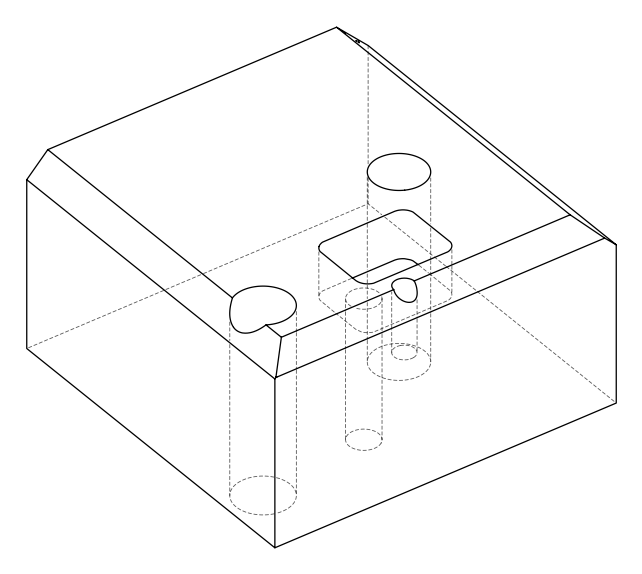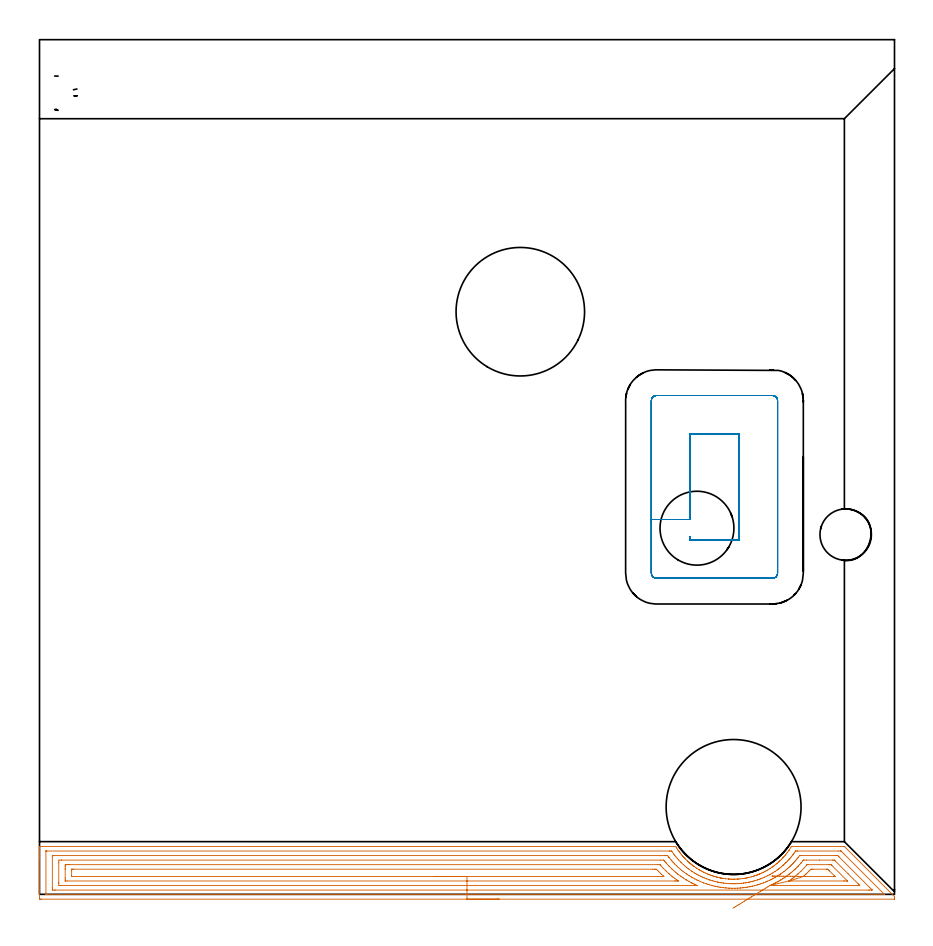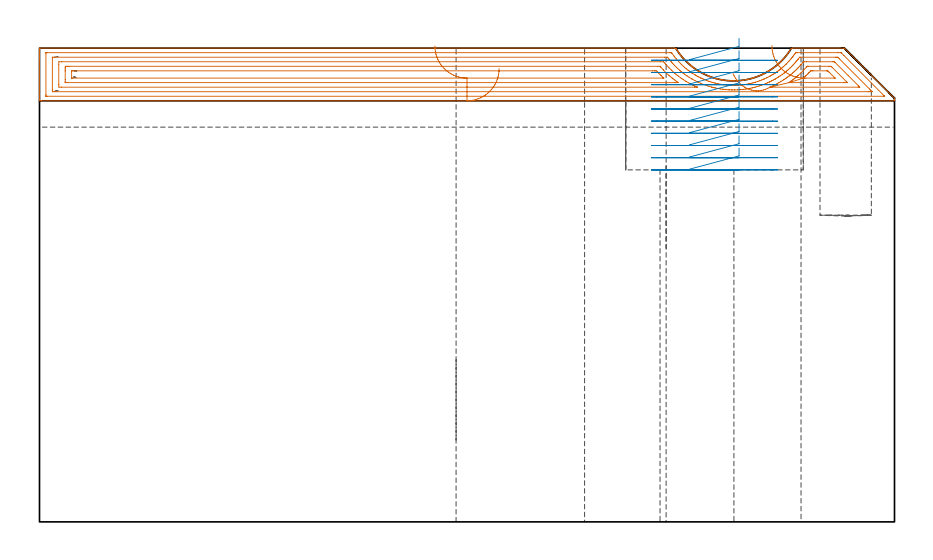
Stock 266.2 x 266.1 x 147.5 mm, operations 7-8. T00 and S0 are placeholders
(PLAN: 8 operations, 5 tool changes, 52.1 min)
(1 INDEXABLE_INSERT_DRILL_THROUGH_HOLE_FROM_SOLID | STEP1HOLE | NXT0302_017 | 0.46 min | 61249 mm3)
(2 INDEXABLE_INSERT_DRILL_THROUGH_HOLE_FROM_SOLID_1 | STEP1HOLE_1 | NXT0302_036 | 0.61 min | 204305 mm3)
(3 INDEXABLE_INSERT_DRILL_THROUGH_HOLE_FROM_SOLID_2 | STEP1HOLE_2 | NXT0302_035 | 0.61 min | 185310 mm3)
(4 INDEXABLE_INSERT_DRILL_BLIND_HOLE_FROM_SOLID | STEP1POCKET | NXT0302_003 | 0.22 min | 10466 mm3)
(5 AREA_MILL | FG_CHAMFER_SURFACE | UGT0205_001 | 19.2 min | 80533 mm3)
(6 AREA_MILL_1 | FG_CHAMFER_SURFACE_1 | UGT0205_001 | 11.72 min | 29633 mm3)
(7 AREA_MILL_2 | FG_CHAMFER_SURFACE_2 | UGT0205_001 | 12.36 min | 33372 mm3)
(8 MILL_RECTANGULAR_POCKET | POCKET_RECTANGULAR_STRAIGHT | NXT0201_012 | Follow Part, ap 4, ae 75% | 6.95 min | 134065 mm3)
(TOOL NXT0302_017 | Index. Insert Drill 23mm [880-D2300L25-05] | D23 PA176 FL115 Z2)
(TOOL NXT0302_036 | Index. Insert Drill 42mm [880-D4200L50-05] | D42 PA176 FL210 Z2)
(TOOL NXT0302_035 | Index. Insert Drill 40mm [880-D4000L40-05] | D40 PA176 FL200 Z2)
(TOOL NXT0302_003 | Index. Insert Drill 16mm [880-D1600L20-05] | D16 PA176 FL80 Z2)
(TOOL UGT0205_001 | Chamfer Mill 20 x 3 x 45 deg. | D20 FL50 Z2)
(TOOL NXT0201_012 | ENDMILL 16mm [2P460-1600-NA 1630] | D16 FL38 Z6)
(OP 7 AREA_MILL_2)
G17 G21 G94 G90
T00 M6
G54
G17 G0 G90 X143.1 Y-1.5 S1061 M3
G43 Z157.5 H0
Z141.1
G94 G1 X143.062 Z140.228 F250.
X142.948 Z139.364
X142.759 Z138.512
X142.497 Z137.68
X142.163 Z136.874
X141.76 Z136.1
X141.292 Z135.364
X140.76 Z134.672
X140.171 Z134.029
X139.528 Z133.44
X138.836 Z132.908
X138.1 Z132.44
X137.326 Z132.037
X136.52 Z131.703
X135.688 Z131.441
X134.836 Z131.252
X133.972 Z131.138
X133.1 Z131.1
X0.603
X0.318 Y-1.497 Z131.102
X0.01 Y-1.492 Z131.106
X0. Y-1.179 Z131.418
Y11.008 Z143.603
Y11.611 Z144.205
Y12.191 Z144.787
Y12.503 Z145.1
Y13.083 Z145.68
Y13.396 Z145.991
Y14.022 Z146.621
Y14.472 Z147.071
X0.007 Y14.845 Z147.436
X0.01 Y14.897 Z147.488
X0.156 Y14.9 Z147.5
X197.787
X198.084 Y14.895 Z147.491
X198.179 Y14.756 Z147.355
X198.25 Y14.641 Z147.24
X198.389 Y14.42 Z147.02
X198.683 Y13.975 Z146.574
X198.776 Y13.843 Z146.438
X198.877 Y13.695 Z146.294
X198.977 Y13.55 Z146.149
X199.126 Y13.344 Z145.944
X199.312 Y13.088 Z145.684
X199.423 Y12.95 Z145.545
X199.572 Y12.761 Z145.36
X199.641 Y12.675 Z145.274
X200.021 Y12.199 Z144.796
X200.167 Y12.025 Z144.622
X200.178 Y12.011 Z144.608
X200.272 Y11.908 Z144.504
X200.356 Y11.813 Z144.412
X200.464 Y11.694 Z144.293
X200.541 Y11.611 Z144.206
X200.603 Y11.541 Z144.14
X200.761 Y11.366 Z143.965
X200.81 Y11.313 Z143.91
X201.073 Y11.035 Z143.634
X201.702 Y10.42 Z143.017
X201.967 Y10.172 Z142.77
X202.025 Y10.123 Z142.719
X202.121 Y10.038 Z142.637
X202.249 Y9.927 Z142.526
X202.368 Y9.825 Z142.421
X202.526 Y9.686 Z142.286
X202.546 Y9.669 Z142.269
X202.703 Y9.534 Z142.131
X202.843 Y9.418 Z142.014
X202.861 Y9.403 Z142.
X203.082 Y9.23 Z141.829
X203.141 Y9.184 Z141.782
X203.306 Y9.055 Z141.653
X203.47 Y8.932 Z141.528
X203.756 Y8.716 Z141.313
X203.852 Y8.645 Z141.243
X204.299 Y8.337 Z140.935
X204.65 Y8.102 Z140.7
X205.222 Y7.742 Z140.339
X205.371 Y7.654 Z140.249
X205.544 Y7.55 Z140.147
X205.99 Y7.3 Z139.899
X206.439 Y7.059 Z139.658
X206.71 Y6.922 Z139.518
X206.813 Y6.868 Z139.466
X207.333 Y6.624 Z139.223
X208.048 Y6.32 Z138.914
X208.198 Y6.254 Z138.852
X208.228 Y6.241 Z138.84
X208.38 Y6.181 Z138.779
X208.494 Y6.137 Z138.733
X208.634 Y6.081 Z138.679
X208.891 Y5.979 Z138.579
X209.122 Y5.895 Z138.495
X209.386 Y5.807 Z138.407
X209.568 Y5.746 Z138.345
X209.833 Y5.666 Z138.263
X209.994 Y5.615 Z138.214
X210.016 Y5.608 Z138.207
X210.105 Y5.584 Z138.182
X210.279 Y5.538 Z138.132
X210.486 Y5.48 Z138.075
X210.725 Y5.415 Z138.008
X210.911 Y5.361 Z137.96
X211.036 Y5.331 Z137.931
X211.171 Y5.3 Z137.897
X211.805 Y5.15 Z137.747
X212.063 Y5.096 Z137.692
X212.079 Y5.092 Z137.689
X212.231 Y5.063 Z137.662
X212.389 Y5.034 Z137.633
X212.5 Y5.016 Z137.615
X212.699 Y4.984 Z137.58
X212.955 Y4.95 Z137.542
X213.573 Y4.863 Z137.46
X213.594 Y4.86 Z137.457
X214.51 Y4.771 Z137.37
X214.512 Y4.772
X214.74 Y4.761 Z137.352
X214.978 Y4.747 Z137.338
X215.383 Y4.724 Z137.314
X215.632 Y4.723 Z137.305
X216.127 Y4.716 Z137.302
X216.277 Y4.714 Z137.301
X216.524 Y4.723 Z137.304
X217.171 Y4.739 Z137.334
X217.279 Y4.747 Z137.341
X217.417 Y4.757 Z137.35
X217.669 Y4.773 Z137.371
X218.066 Y4.802 Z137.398
X218.96 Y4.908 Z137.503
X219.201 Y4.947 Z137.538
X219.626 Y5.009 Z137.607
X219.854 Y5.044 Z137.642
X220.121 Y5.092 Z137.689
X220.295 Y5.13 Z137.728
X220.539 Y5.186 Z137.78
X220.749 Y5.231 Z137.828
X221.029 Y5.301 Z137.9
X221.643 Y5.458 Z138.053
X221.878 Y5.528 Z138.122
X222.074 Y5.584 Z138.182
X222.14 Y5.603 Z138.202
X222.324 Y5.659 Z138.255
X222.538 Y5.722 Z138.319
X222.719 Y5.782 Z138.381
X223.309 Y5.979 Z138.579
X223.432 Y6.025 Z138.625
X223.469 Y6.04 Z138.64
X223.991 Y6.254 Z138.851
X224.108 Y6.303 Z138.897
X224.291 Y6.375 Z138.972
X224.326 Y6.39 Z138.987
X224.555 Y6.492 Z139.088
X224.954 Y6.669 Z139.269
X225.091 Y6.73 Z139.33
X225.221 Y6.788 Z139.387
X225.346 Y6.849 Z139.447
X225.387 Y6.869 Z139.466
X225.917 Y7.146 Z139.746
X226.115 Y7.252 Z139.849
X226.643 Y7.552 Z140.148
X226.979 Y7.742 Z140.34
X227.009 Y7.759 Z140.358
X227.032 Y7.773 Z140.372
X227.458 Y8.043 Z140.643
X227.904 Y8.336 Z140.936
X228.136 Y8.498 Z141.098
X228.346 Y8.645 Z141.243
X228.57 Y8.812 Z141.408
X228.798 Y8.98 Z141.578
X229.113 Y9.23 Z141.827
X229.462 Y9.505 Z142.105
X229.496 Y9.533 Z142.132
X229.606 Y9.623 Z142.223
X229.693 Y9.696 Z142.295
X230.137 Y10.088 Z142.687
X230.205 Y10.151 Z142.75
X230.502 Y10.42 Z143.02
X230.587 Y10.5 Z143.1
X230.992 Y10.902 Z143.502
X231.39 Y11.309 Z143.909
X231.481 Y11.407 Z144.006
X231.692 Y11.647 Z144.246
X231.873 Y11.852 Z144.452
X232.178 Y12.198 Z144.797
X232.243 Y12.275 Z144.875
X232.376 Y12.435 Z145.032
X232.668 Y12.81 Z145.41
X232.882 Y13.086 Z145.686
X233.27 Y13.612 Z146.211
X233.373 Y13.765 Z146.364
X233.425 Y13.843 Z146.439
X233.477 Y13.919 Z146.518
X233.515 Y13.975 Z146.574
X234.032 Y14.776 Z147.374
X234.118 Y14.9 Z147.484
X234.369 Z147.5
X250.429
X250.595 Y14.897 Z147.489
X250.701 Y14.8 Z147.397
X266.192 Y-0.692 Z131.906
X266.2 Y-0.702 Z131.896
Y-0.889 Z131.71
Y-0.981 Z131.619
Y-1.493 Z131.107
X266.091 Y-1.5 Z131.1
X133.1
Y-0.086 Z132.514
X2.387
X2.009 Y-0.079 Z132.521
X2.006 Y-0.051 Z132.549
X2.004 Y0.004 Z132.604
X2. Y0.39 Z132.99
X2.001 Y13.396 Z145.996
X2.003 Y13.445 Z146.045
X2.006 Y13.468 Z146.068
X2.008 Y13.475 Z146.075
X2.031 Y13.479 Z146.079
X2.208 Y13.484 Z146.084
X2.298 Y13.485 Z146.085
X196.092
X196.271 Y13.484 Z146.084
X196.628 Y13.479 Z146.079
X196.798 Y13.472 Z146.072
X196.817 Y13.449 Z146.049
X196.856 Y13.396 Z145.996
X196.895 Y13.342 Z145.942
X197.498 Y12.503 Z145.103
X197.787 Y12.126 Z144.726
X198.205 Y11.611 Z144.211
X198.68 Y11.052 Z143.652
X198.985 Y10.718 Z143.318
X199.572 Y10.099 Z142.699
X199.852 Y9.825 Z142.425
X200.464 Y9.247 Z141.847
X200.825 Y8.932 Z141.532
X201.356 Y8.48 Z141.08
X201.922 Y8.039 Z140.639
X202.249 Y7.793 Z140.393
X203.088 Y7.199 Z139.799
X203.147 Y7.159 Z139.759
X203.167 Y7.146 Z139.746
X204.033 Y6.605 Z139.205
X204.169 Y6.525 Z139.125
X204.642 Y6.254 Z138.854
X204.925 Y6.098 Z138.698
X205.261 Y5.917 Z138.517
X205.818 Y5.64 Z138.24
X205.93 Y5.586 Z138.186
X206.007 Y5.55 Z138.15
X206.426 Y5.361 Z137.961
X206.71 Y5.238 Z137.838
X206.924 Y5.147 Z137.747
X207.602 Y4.873 Z137.473
X207.772 Y4.808 Z137.408
X208.45 Y4.557 Z137.157
X208.494 Y4.541 Z137.141
X208.526 Y4.531 Z137.131
X208.718 Y4.468 Z137.068
X209.386 Y4.269 Z136.869
X209.666 Y4.188 Z136.788
X210.279 Y4.025 Z136.625
X210.478 Y3.975 Z136.575
X211.039 Y3.84 Z136.44
X211.171 Y3.81 Z136.41
X211.277 Y3.788 Z136.388
X212.03 Y3.642 Z136.242
X212.063 Y3.636 Z136.236
X212.455 Y3.575 Z136.175
X212.955 Y3.507 Z136.107
X213.034 Y3.497 Z136.097
X213.848 Y3.41 Z136.01
X214.029 Y3.393 Z135.993
X214.74 Y3.343 Z135.943
X214.985 Y3.329 Z135.929
X215.632 Y3.307 Z135.907
X215.904 Y3.303 Z135.903
X216.524 Y3.306 Z135.906
X216.787 Y3.313 Z135.913
X217.417 Y3.34 Z135.94
X217.639 Y3.352 Z135.952
X218.309 Y3.403 Z136.003
X218.466 Y3.418 Z136.018
X219.201 Y3.502 Z136.102
X219.266 Y3.51 Z136.11
X219.72 Y3.575 Z136.175
X220.043 Y3.626 Z136.226
X220.093 Y3.634 Z136.234
X220.798 Y3.762 Z136.362
X220.884 Y3.779 Z136.379
X220.986 Y3.802 Z136.402
X221.523 Y3.93 Z136.53
X221.878 Y4.018 Z136.618
X222.235 Y4.111 Z136.711
X222.77 Y4.26 Z136.86
X222.931 Y4.307 Z136.907
X223.464 Y4.468 Z137.068
X223.662 Y4.535 Z137.135
X224.274 Y4.748 Z137.348
X224.555 Y4.857 Z137.457
X224.914 Y5.001 Z137.601
X225.447 Y5.219 Z137.819
X225.546 Y5.262 Z137.862
X225.768 Y5.361 Z137.961
X226.339 Y5.624 Z138.224
X226.758 Y5.834 Z138.434
X227.231 Y6.078 Z138.678
X227.345 Y6.139 Z138.739
X227.552 Y6.254 Z138.854
X227.916 Y6.462 Z139.062
X228.123 Y6.583 Z139.183
X228.473 Y6.796 Z139.396
X229.016 Y7.136 Z139.736
X229.031 Y7.146 Z139.746
X229.549 Y7.506 Z140.106
X229.908 Y7.757 Z140.357
X230.07 Y7.877 Z140.477
X230.286 Y8.039 Z140.639
X230.575 Y8.265 Z140.865
X230.8 Y8.444 Z141.044
X231.067 Y8.665 Z141.265
X231.386 Y8.932 Z141.532
X231.55 Y9.075 Z141.675
X231.692 Y9.202 Z141.802
X232.015 Y9.502 Z142.102
X232.358 Y9.825 Z142.425
X232.473 Y9.937 Z142.537
X232.585 Y10.048 Z142.648
X232.913 Y10.389 Z142.989
X233.224 Y10.718 Z143.318
X233.345 Y10.85 Z143.45
X233.477 Y10.998 Z143.598
X233.761 Y11.326 Z143.926
X234.003 Y11.611 Z144.211
X234.168 Y11.812 Z144.412
X234.369 Y12.064 Z144.664
X234.56 Y12.313 Z144.913
X234.703 Y12.503 Z145.103
X234.938 Y12.827 Z145.427
X235.261 Y13.28 Z145.88
X235.374 Y13.444 Z146.044
X235.391 Y13.466 Z146.066
X235.399 Y13.473 Z146.073
X235.44 Y13.479 Z146.079
X235.796 Y13.484 Z146.084
X235.975 Y13.485 Z146.085
X248.645 Y13.486 Z146.086
X249.451 Y13.483 Z146.083
X249.537 Y13.48 Z146.08
X249.561 Y13.477 Z146.077
X249.591 Y13.452 Z146.052
X249.651 Y13.396 Z145.996
X250.429 Y12.621 Z145.221
X263.045 Y0.004 Z132.604
X263.085 Y-0.04 Z132.56
X263.113 Y-0.074 Z132.526
X263.114 Y-0.079 Z132.521
X263.099 Y-0.081 Z132.519
X263.009 Y-0.085 Z132.515
X262.921 Y-0.086 Z132.514
X262.831
X133.1
Y1.328 Z133.928
X5.064 Y1.329 Z133.929
X4.631 Y1.33 Z133.93
X4.171 Y1.333 Z133.933
X4.027 Y1.335 Z133.935
X4.01 Y1.618 Z134.218
X4.004 Y1.789 Z134.389
X4.001 Y1.96 Z134.56
Y11.781 Z144.381
X4.006 Y11.953 Z144.553
X4.01 Y12.061 Z144.661
X4.057 Y12.064 Z144.664
X4.171 Y12.068 Z144.668
X4.604 Y12.071 Z144.671
X194.651
X195.111 Y12.068 Z144.668
X195.549 Y12.064 Z144.664
X195.566 Y12.049 Z144.649
X195.591 Y12.023 Z144.623
X195.904 Y11.611 Z144.211
X196.003 Y11.482 Z144.082
X196.631 Y10.718 Z143.318
X196.895 Y10.402 Z143.002
X197.168 Y10.098 Z142.698
X197.42 Y9.825 Z142.425
X197.787 Y9.44 Z142.04
X198.3 Y8.932 Z141.532
X198.68 Y8.573 Z141.173
X199.275 Y8.039 Z140.639
X199.572 Y7.782 Z140.382
X199.922 Y7.494 Z140.094
X200.358 Y7.146 Z139.746
X200.464 Y7.064 Z139.664
X200.804 Y6.806 Z139.406
X201.356 Y6.423 Z139.023
X201.607 Y6.254 Z138.854
X202.249 Y5.84 Z138.44
X203.021 Y5.361 Z137.961
X203.141 Y5.29 Z137.89
X203.305 Y5.196 Z137.796
X204.033 Y4.808 Z137.408
X204.702 Y4.468 Z137.068
X204.925 Y4.362 Z136.962
X205.122 Y4.271 Z136.871
X205.818 Y3.974 Z136.574
X206.668 Y3.617 Z136.217
X206.71 Y3.601 Z136.201
X206.777 Y3.575 Z136.175
X207.602 Y3.283 Z135.883
X208.039 Y3.138 Z135.738
X208.494 Y3.002 Z135.602
X209.297 Y2.771 Z135.371
X209.386 Y2.747 Z135.347
X209.631 Y2.682 Z135.282
X210.279 Y2.529 Z135.129
X210.476 Y2.485 Z135.085
X211.171 Y2.347 Z134.947
X211.584 Y2.269 Z134.869
X212.063 Y2.195 Z134.795
X212.63 Y2.115 Z134.715
X212.955 Y2.077 Z134.677
X213.633 Y2.004 Z134.604
X213.848 Y1.986 Z134.586
X214.6 Y1.93 Z134.53
X214.74 Y1.922 Z134.522
X215.531 Y1.891 Z134.491
X215.632 Y1.889 Z134.489
X216.427 Y1.886 Z134.486
X216.524 Y1.888 Z134.488
X217.292 Y1.914 Z134.514
X217.417 Y1.92 Z134.52
X218.132 Y1.966 Z134.566
X218.309 Y1.981 Z134.581
X218.948 Y2.043 Z134.643
X219.201 Y2.072 Z134.672
X219.742 Y2.141 Z134.741
X220.093 Y2.191 Z134.791
X220.518 Y2.258 Z134.858
X220.986 Y2.339 Z134.939
X221.275 Y2.392 Z134.992
X221.878 Y2.521 Z135.121
X222.009 Y2.551 Z135.151
X222.553 Y2.682 Z135.282
X222.726 Y2.726 Z135.326
X222.77 Y2.738 Z135.338
X223.423 Y2.922 Z135.522
X223.662 Y2.992 Z135.592
X224.108 Y3.129 Z135.729
X224.555 Y3.272 Z135.872
X224.781 Y3.349 Z135.949
X225.426 Y3.575 Z136.175
X225.441 Y3.581 Z136.181
X226.074 Y3.841 Z136.441
X226.339 Y3.952 Z136.552
X226.699 Y4.108 Z136.708
X227.231 Y4.342 Z136.942
X227.318 Y4.382 Z136.982
X227.501 Y4.468 Z137.068
X227.915 Y4.677 Z137.277
X228.123 Y4.785 Z137.385
X228.497 Y4.987 Z137.587
X229.016 Y5.271 Z137.871
X229.073 Y5.303 Z137.903
X229.173 Y5.361 Z137.961
X229.633 Y5.636 Z138.236
X229.908 Y5.804 Z138.404
X230.182 Y5.98 Z138.58
X230.602 Y6.254 Z138.854
X230.72 Y6.333 Z138.933
X230.8 Y6.388 Z138.988
X231.242 Y6.704 Z139.304
X231.692 Y7.029 Z139.629
X231.759 Y7.08 Z139.68
X231.845 Y7.146 Z139.746
X232.257 Y7.475 Z140.075
X232.585 Y7.739 Z140.339
X232.748 Y7.876 Z140.476
X232.937 Y8.039 Z140.639
X233.223 Y8.293 Z140.893
X233.477 Y8.521 Z141.121
X233.689 Y8.72 Z141.32
X233.911 Y8.932 Z141.532
X234.142 Y9.159 Z141.759
X234.369 Y9.386 Z141.986
X234.584 Y9.61 Z142.21
X234.787 Y9.825 Z142.425
X235.013 Y10.073 Z142.673
X235.261 Y10.35 Z142.95
X235.433 Y10.546 Z143.146
X235.578 Y10.718 Z143.318
X235.838 Y11.033 Z143.633
X236.154 Y11.423 Z144.023
X236.236 Y11.529 Z144.129
X236.625 Y12.032 Z144.632
X236.65 Y12.063 Z144.663
X236.701 Y12.066 Z144.666
X236.816 Y12.069 Z144.669
X237.046 Y12.071 Z144.671
X247.753
X248.186 Y12.07 Z144.67
X248.414 Y12.067 Z144.667
X248.525 Y12.064 Z144.664
X248.645 Y11.951 Z144.551
X248.989 Y11.611 Z144.211
X258.46 Y2.141 Z134.741
X258.809 Y1.789 Z134.389
X259.158 Y1.434 Z134.034
X259.248 Y1.341 Z133.941
X259.195 Y1.335 Z133.935
X259.074 Y1.332 Z133.932
X258.919 Y1.33 Z133.93
X258.46 Y1.329 Z133.929
X258.028 Y1.328 Z133.928
X133.1
Y2.743 Z135.343
X6.787
X6.024 Y2.75 Z135.35
X6.001 Y3.53 Z136.13
Y3.575 Z136.175
Y9.825 Z142.425
X6.023 Y10.65 Z143.25
X6.848 Y10.657 Z143.257
X6.909
X193.387
X194.218 Y10.651 Z143.251
X194.286 Y10.65 Z143.25
X194.525 Y10.443 Z143.043
X194.727 Y10.209 Z142.809
X195.048 Y9.825 Z142.425
X195.111 Y9.752 Z142.352
X195.859 Y8.932 Z141.532
X196.003 Y8.778 Z141.378
X196.744 Y8.039 Z140.639
X196.895 Y7.893 Z140.493
X197.717 Y7.146 Z139.746
X197.787 Y7.084 Z139.684
X198.203 Y6.73 Z139.33
X198.68 Y6.35 Z138.95
X198.806 Y6.254 Z138.854
X199.572 Y5.688 Z138.288
X200.041 Y5.361 Z137.961
X200.464 Y5.078 Z137.678
X201.258 Y4.566 Z137.166
X201.356 Y4.506 Z137.106
X201.421 Y4.468 Z137.068
X202.249 Y3.995 Z136.595
X203.022 Y3.575 Z136.175
X203.141 Y3.513 Z136.113
X203.265 Y3.451 Z136.051
X203.733 Y3.228 Z135.828
X204.033 Y3.087 Z135.687
X204.629 Y2.819 Z135.419
X204.773 Y2.752 Z135.352
X204.776 Y2.75 Z135.35
X204.758 Y2.748 Z135.348
X204.692 Y2.745 Z135.345
X204.033 Y2.743 Z135.343
X203.973
X133.1
Y4.157 Z136.757
X8.633 Y4.158 Z136.758
X8.047 Y4.161 Z136.761
X8.019 Y4.164 Z136.764
X8.01 Y4.171 Z136.771
X8.004 Y4.205 Z136.805
X8.001 Y4.468 Z137.068
X8. Y5.101 Z137.701
Y7.779 Z140.379
Y8.039 Z140.639
X8.003 Y8.67 Z141.27
X8.01 Y8.932 Z141.532
X8.021 Y9.236 Z141.836
X8.325 Y9.24 Z141.84
X8.633 Y9.242 Z141.842
X9.214 Y9.243 Z141.843
X192.434
X193.018 Y9.241 Z141.841
X193.17 Y9.238 Z141.838
X193.204 Y9.236 Z141.836
X193.261 Y9.175 Z141.775
X193.326 Y9.103 Z141.703
X193.48 Y8.932 Z141.532
X194.218 Y8.118 Z140.718
X194.294 Y8.039 Z140.639
X195.111 Y7.217 Z139.817
X195.186 Y7.146 Z139.746
X196.003 Y6.401 Z139.001
X196.172 Y6.254 Z138.854
X196.895 Y5.65 Z138.25
X197.258 Y5.361 Z137.961
X197.787 Y4.963 Z137.563
X198.466 Y4.468 Z137.068
X198.88 Y4.172 Z136.772
X198.842 Y4.164 Z136.764
X198.786 Y4.161 Z136.761
X198.68 Y4.159 Z136.759
X198.098 Y4.157 Z136.757
X197.787
X133.1
Y5.571 Z138.171
X10.207
X10.06 Y5.573 Z138.173
X10.024 Y5.575 Z138.175
X10.013 Y5.578 Z138.178
X10.009 Y5.585 Z138.185
X10.005 Y5.619 Z138.219
X10.001 Y5.777 Z138.377
Y7.563 Z140.163
X10.005 Y7.703 Z140.303
X10.01 Y7.812 Z140.412
X10.019 Y7.823 Z140.423
X10.035 Y7.825 Z140.425
X10.076 Y7.827 Z140.427
X10.417 Y7.829 Z140.429
X10.627
X190.86
X191.542 Y7.828 Z140.428
X191.754 Y7.827 Z140.427
X192.088 Y7.822 Z140.422
X192.434 Y7.463 Z140.063
X192.743 Y7.146 Z139.746
X193.326 Y6.557 Z139.157
X193.642 Y6.254 Z138.854
X194.218 Y5.717 Z138.317
X194.339 Y5.604 Z138.204
X194.362 Y5.579 Z138.179
X194.363 Y5.576 Z138.176
X194.361 Y5.574 Z138.174
X194.333 Y5.572 Z138.172
X194.218 Y5.571 Z138.171
X194.008
X133.1
X132.228 Z138.209
X131.364 Z138.323
X130.512 Z138.512
X129.68 Z138.774
X128.874 Z139.108
X128.1 Z139.511
X127.364 Z139.98
X126.672 Z140.511
X126.029 Z141.1
X125.44 Z141.743
X124.908 Z142.435
X124.44 Z143.171
X124.037 Z143.945
X123.703 Z144.751
X123.441 Z145.583
X123.252 Z146.435
X123.138 Z147.3
X123.1 Z148.171
G0 Z157.5
X215.931 Y-4.312
Z139.574
G1 X216.304 Y-4.083 Z138.82
X216.732 Y-3.82 Z138.106
X217.211 Y-3.526 Z137.439
X217.738 Y-3.203 Z136.823
X218.308 Y-2.852 Z136.264
X218.918 Y-2.478 Z135.765
X219.563 Y-2.082 Z135.33
X220.237 Y-1.668 Z134.963
X220.936 Y-1.239 Z134.667
X221.655 Y-0.798 Z134.443
X222.387 Y-0.348 Z134.293
X223.128 Y0.107 Z134.219
X223.872 Y0.563 Z134.22
X224.612 Y1.018 Z134.298
X225.344 Y1.467 Z134.451
X226.062 Y1.908 Z134.679
X226.76 Y2.336 Z134.979
X227.433 Y2.749 Z135.349
X227.459 Y2.765 Z135.365
X227.562 Y2.815 Z135.415
X228.123 Y3.067 Z135.667
X228.471 Y3.227 Z135.827
X228.644 Y3.309 Z135.909
X229.016 Y3.491 Z136.091
X229.071 Y3.519 Z136.119
X229.179 Y3.575 Z136.175
X229.654 Y3.829 Z136.429
X229.908 Y3.968 Z136.568
X230.227 Y4.148 Z136.748
X230.787 Y4.468 Z137.068
X230.8 Y4.476 Z137.076
X231.343 Y4.817 Z137.417
X231.692 Y5.04 Z137.64
X231.886 Y5.167 Z137.767
X232.173 Y5.361 Z137.961
X232.416 Y5.529 Z138.129
X232.585 Y5.649 Z138.249
X232.932 Y5.906 Z138.506
X233.399 Y6.254 Z138.854
X233.443 Y6.288 Z138.888
X233.477 Y6.315 Z138.915
X233.936 Y6.687 Z139.287
X234.369 Y7.042 Z139.642
X234.426 Y7.09 Z139.69
X234.491 Y7.146 Z139.746
X234.897 Y7.511 Z140.111
X235.261 Y7.842 Z140.442
X235.363 Y7.938 Z140.538
X235.467 Y8.039 Z140.639
X235.812 Y8.381 Z140.981
X236.154 Y8.723 Z141.323
X236.256 Y8.829 Z141.429
X236.352 Y8.932 Z141.532
X236.683 Y9.296 Z141.896
X237.046 Y9.7 Z142.3
X237.104 Y9.767 Z142.367
X237.154 Y9.825 Z142.425
X237.706 Y10.485 Z143.085
X237.784 Y10.57 Z143.17
X237.871 Y10.65 Z143.25
X237.938 Y10.654 Z143.254
X238. Y10.656 Z143.256
X238.83 Y10.657 Z143.257
X242.876
X246.921
X247.337 Y10.655 Z143.255
X247.44 Y10.653 Z143.253
X247.487 Y10.65 Z143.25
X247.556 Y10.587 Z143.187
X247.753 Y10.397 Z142.997
X251.768 Y6.384 Z138.984
X254.891 Y3.261 Z135.861
X255.048 Y3.103 Z135.703
X255.178 Y2.97 Z135.57
X255.359 Y2.78 Z135.38
X255.375 Y2.749 Z135.349
X254.891 Y2.743 Z135.343
X228.063
X227.433 Y2.749 Z135.349
X233.353 Y4.163 Z136.763
X233.418 Y4.234 Z136.834
X233.477 Y4.28 Z136.88
X234.108 Y4.73 Z137.33
X234.369 Y4.919 Z137.519
X234.621 Y5.109 Z137.709
X234.95 Y5.361 Z137.961
X235.124 Y5.498 Z138.098
X235.261 Y5.609 Z138.209
X236.04 Y6.254 Z138.854
X236.101 Y6.306 Z138.906
X236.154 Y6.352 Z138.952
X237.046 Y7.168 Z139.768
X237.938 Y8.062 Z140.662
X238.775 Y8.988 Z141.588
X238.83 Y9.051 Z141.651
X238.986 Y9.224 Z141.824
X239. Y9.236 Z141.836
X239.013 Y9.239 Z141.839
X239.048 Y9.242 Z141.842
X239.121 Y9.243 Z141.843
X239.412
X245.658 Y9.242 Z141.842
X245.968 Y9.24 Z141.84
X246.279 Y9.236 Z141.836
X246.464 Y9.226 Z141.826
X246.564 Y9.13 Z141.73
X246.769 Y8.932 Z141.532
X251.322 Y4.38 Z136.98
X251.445 Y4.254 Z136.854
X251.504 Y4.19 Z136.79
X251.526 Y4.164 Z136.764
X251.521 Y4.163 Z136.763
X251.465 Y4.16 Z136.76
X251.322 Y4.158 Z136.758
X250.74 Y4.157 Z136.757
X250.429
X233.787
X233.564 Y4.158 Z136.758
X233.477 Y4.16 Z136.76
X233.353 Y4.163 Z136.763
X237.938 Y5.578 Z138.178
X237.919 Y5.639 Z138.239
X237.938 Y5.662 Z138.262
X238.244 Y5.948 Z138.548
X238.572 Y6.254 Z138.854
X238.705 Y6.379 Z138.979
X238.83 Y6.501 Z139.101
X239.153 Y6.824 Z139.424
X239.472 Y7.146 Z139.746
X239.595 Y7.274 Z139.874
X239.723 Y7.407 Z140.007
X240.03 Y7.732 Z140.332
X240.112 Y7.818 Z140.418
X240.274 Y7.822 Z140.422
X240.615 Y7.827 Z140.427
X240.826 Y7.828 Z140.428
X245.076
X245.288 Y7.827 Z140.427
X245.371 Y7.824 Z140.424
X245.409 Y7.822 Z140.422
X245.548 Y7.693 Z140.293
X245.828 Y7.421 Z140.021
X245.968 Y7.284 Z139.884
X247.487 Y5.765 Z138.365
X247.637 Y5.613 Z138.213
X247.666 Y5.581 Z138.181
X247.668 Y5.576 Z138.176
X247.667 Y5.575 Z138.175
X247.637 Y5.573 Z138.173
X247.545 Y5.572 Z138.172
X247.446 Y5.571 Z138.171
X238.619 Y5.572 Z138.172
X238.2 Y5.575 Z138.175
X237.938 Y5.578 Z138.178
X237.067 Y5.588 Z138.226
X236.204 Y5.598 Z138.349
X235.354 Y5.607 Z138.548
X234.525 Y5.616 Z138.819
X233.723 Y5.625 Z139.162
X232.954 Y5.634 Z139.574
X232.223 Y5.642 Z140.051
X231.537 Y5.65 Z140.589
X230.901 Y5.657 Z141.186
X230.319 Y5.663 Z141.836
X229.795 Y5.669 Z142.534
X229.335 Y5.674 Z143.275
X228.941 Y5.679 Z144.053
X228.616 Y5.682 Z144.862
X228.363 Y5.685 Z145.697
X228.184 Y5.687 Z146.551
X228.079 Y5.688 Z147.417
X228.051 Y5.689 Z148.289
G0 Z157.5
M5
M2
(OP 8 MILL_RECTANGULAR_POCKET)
G17 G21 G94 G90
T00 M6
G54
G17 G0 G90 X217.8 Y119.557 S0 M3
G43 Z157.5 H1
Z150.5
G94 G1 Y110.4 Z148.046 F250.
X202.5 Z143.947
Y111.284 Z143.71
Y110.4 F500.
X217.8
Y143.3
X202.5
Y116.719
X190.5
Y100.
G3 X192.1 Y98.4 R1.6
G1 X228.2
G3 X229.8 Y100. R1.6
G1 Y153.7
G3 X228.2 Y155.3 R1.6
G1 X192.1
G3 X190.5 Y153.7 R1.6
G1 Y116.719
Y115.719
G0 X217.8 Y119.557 Z146.71
G1 Y110.4 Z144.256 F250.
X202.5 Z140.157
Y111.284 Z139.92
Y110.4 F500.
X217.8
Y143.3
X202.5
Y116.719
X190.5
Y100.
G3 X192.1 Y98.4 R1.6
G1 X228.2
G3 X229.8 Y100. R1.6
G1 Y153.7
G3 X228.2 Y155.3 R1.6
G1 X192.1
G3 X190.5 Y153.7 R1.6
G1 Y116.719
Y115.719
G0 X217.8 Y119.557 Z142.92
G1 Y110.4 Z140.467 F250.
X202.5 Z136.367
Y111.284 Z136.13
Y110.4 F500.
X217.8
Y143.3
X202.5
Y116.719
X190.5
Y100.
G3 X192.1 Y98.4 R1.6
G1 X228.2
G3 X229.8 Y100. R1.6
G1 Y153.7
G3 X228.2 Y155.3 R1.6
G1 X192.1
G3 X190.5 Y153.7 R1.6
G1 Y116.719
Y115.719
G0 X217.8 Y119.557 Z139.13
G1 Y110.4 Z136.677 F250.
X202.5 Z132.577
Y111.284 Z132.34
Y110.4 F500.
X217.8
Y143.3
X202.5
Y116.719
X190.5
Y100.
G3 X192.1 Y98.4 R1.6
G1 X228.2
G3 X229.8 Y100. R1.6
G1 Y153.7
G3 X228.2 Y155.3 R1.6
G1 X192.1
G3 X190.5 Y153.7 R1.6
G1 Y116.719
Y115.719
G0 X217.8 Y119.557 Z135.34
G1 Y110.4 Z132.886 F250.
X202.5 Z128.787
Y111.284 Z128.55
Y110.4 F500.
X217.8
Y143.3
X202.5
Y116.711
X190.5
Y100.
G3 X192.1 Y98.4 R1.6
G1 X228.2
G3 X229.8 Y100. R1.6
G1 Y153.7
G3 X228.2 Y155.3 R1.6
G1 X192.1
G3 X190.5 Y153.7 R1.6
G1 Y116.711
Y115.711
G0 X217.8 Y119.557 Z131.55
G1 Y110.4 Z129.096 F250.
X202.5 Z124.997
Y111.284 Z124.76
Y110.4 F500.
X217.8
Y143.3
X202.5
Y116.711
X190.5
Y100.
G3 X192.1 Y98.4 R1.6
G1 X228.2
G3 X229.8 Y100. R1.6
G1 Y153.7
G3 X228.2 Y155.3 R1.6
G1 X192.1
G3 X190.5 Y153.7 R1.6
G1 Y116.711
Y115.711
G0 X217.8 Y119.556 Z127.76
G1 Y110.4 Z125.307 F250.
X202.5 Z121.207
Y111.285 Z120.97
Y110.4 F500.
X217.8
Y143.3
X202.5
Y116.719
X190.5
Y100.
G3 X192.1 Y98.4 R1.6
G1 X228.2
G3 X229.8 Y100. R1.6
G1 Y153.7
G3 X228.2 Y155.3 R1.6
G1 X192.1
G3 X190.5 Y153.7 R1.6
G1 Y116.719
Y115.719
G0 X217.8 Y119.556 Z123.97
G1 Y110.4 Z121.517 F250.
X202.5 Z117.417
Y111.285 Z117.18
Y110.4 F500.
X217.8
Y143.3
X202.5
Y116.719
X190.5
Y100.
G3 X192.1 Y98.4 R1.6
G1 X228.2
G3 X229.8 Y100. R1.6
G1 Y153.7
G3 X228.2 Y155.3 R1.6
G1 X192.1
G3 X190.5 Y153.7 R1.6
G1 Y116.719
Y115.719
G0 X217.8 Y119.557 Z120.18
G1 Y110.4 Z117.726 F250.
X202.5 Z113.627
Y111.284 Z113.39
Y110.4 F500.
X217.8
Y143.3
X202.5
Y116.719
X190.5
Y100.
G3 X192.1 Y98.4 R1.6
G1 X228.2
G3 X229.8 Y100. R1.6
G1 Y153.7
G3 X228.2 Y155.3 R1.6
G1 X192.1
G3 X190.5 Y153.7 R1.6
G1 Y116.719
Y115.719
G0 X217.8 Y119.557 Z116.39
G1 Y110.4 Z113.936 F250.
X202.5 Z109.837
Y111.284 Z109.6
Y110.4 F500.
X217.8
Y143.3
X202.5
Y116.719
X190.5
Y100.
G3 X192.1 Y98.4 R1.6
G1 X228.2
G3 X229.8 Y100. R1.6
G1 Y153.7
G3 X228.2 Y155.3 R1.6
G1 X192.1
G3 X190.5 Y153.7 R1.6
G1 Y116.719
Y115.719
G0 Z157.5
M5
M2
